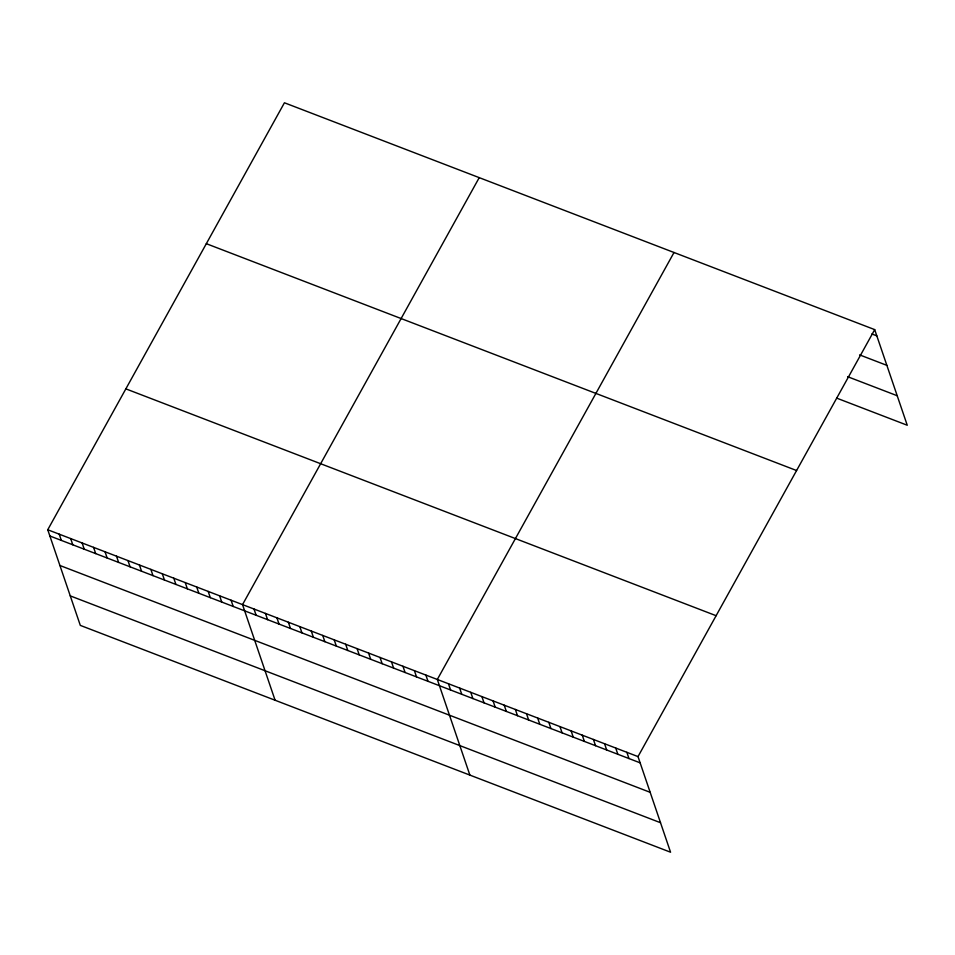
<?xml version="1.0" encoding="UTF-8"?>
<svg xmlns="http://www.w3.org/2000/svg" width="955" height="955" viewBox="0 0 955 955"><rect width="100%" height="100%" fill="white"/><g stroke="black" fill="none" stroke-linecap="round" stroke-linejoin="round"><path stroke-width="1.43" d="M874.696 329.618L638.012 756.599L670.565 852.218L80.304 625.382L47.75 529.762L284.435 102.782L874.696 329.618L907.25 425.238L836.64 398.104M479.231 177.642L242.534 604.622L275.088 700.23M674.015 252.502L437.318 679.471L469.872 775.09M871.867 333.964L876.821 335.862M859.607 354.878L886.861 365.359M847.658 376.7L897.211 395.74M206.328 243.692L796.589 470.529M125.857 388.864L716.119 615.7M47.75 529.762L638.012 756.599M49.875 535.994L640.137 762.842M59.914 565.491L650.176 792.328M70.264 595.884L660.514 822.721M626.862 752.313L628.987 758.557M615.712 748.028L617.837 754.271M604.563 743.742L606.688 749.985M593.413 739.457L595.538 745.7M582.264 735.171L584.388 741.414M571.114 730.885L573.239 737.129M559.964 726.612L562.089 732.843M548.815 722.326L550.94 728.558M537.665 718.041L539.79 724.272M526.515 713.755L528.64 719.986M515.366 709.47L517.491 715.701M504.216 705.184L506.341 711.415M493.067 700.898L495.191 707.142M481.917 696.613L484.042 702.856M470.767 692.327L472.892 698.571M459.618 688.042L461.743 694.285M448.468 683.756L450.593 689.999M425.858 675.066L427.983 681.309M414.41 670.673L416.535 676.904M402.95 666.268L405.075 672.499M391.49 661.863L393.615 668.094M380.03 657.458L382.155 663.701M368.57 653.053L370.695 659.296M357.11 648.648L359.235 654.891M345.662 644.243L347.787 650.486M334.202 639.85L336.327 646.081M322.742 635.445L324.867 641.676M311.282 631.04L313.407 637.272M299.822 626.635L301.947 632.867M288.362 622.23L290.487 628.474M276.914 617.825L279.039 624.069M265.454 613.42L267.579 619.664M253.994 609.015L256.119 615.259M231.074 600.218L233.199 606.449M219.614 595.813L221.739 602.044M208.166 591.408L210.291 597.651M196.706 587.003L198.831 593.246M185.246 582.598L187.371 588.841M173.786 578.193L175.911 584.436M162.326 573.8L164.451 580.031M150.866 569.395L152.991 575.626M139.418 564.99L141.543 571.221M127.958 560.585L130.083 566.828M116.498 556.18L118.623 562.423M105.038 551.775L107.163 558.018M93.578 547.37L95.703 553.614M82.118 542.965L84.243 549.209M70.67 538.572L72.795 544.804M59.21 534.167L61.335 540.399"/></g></svg>
